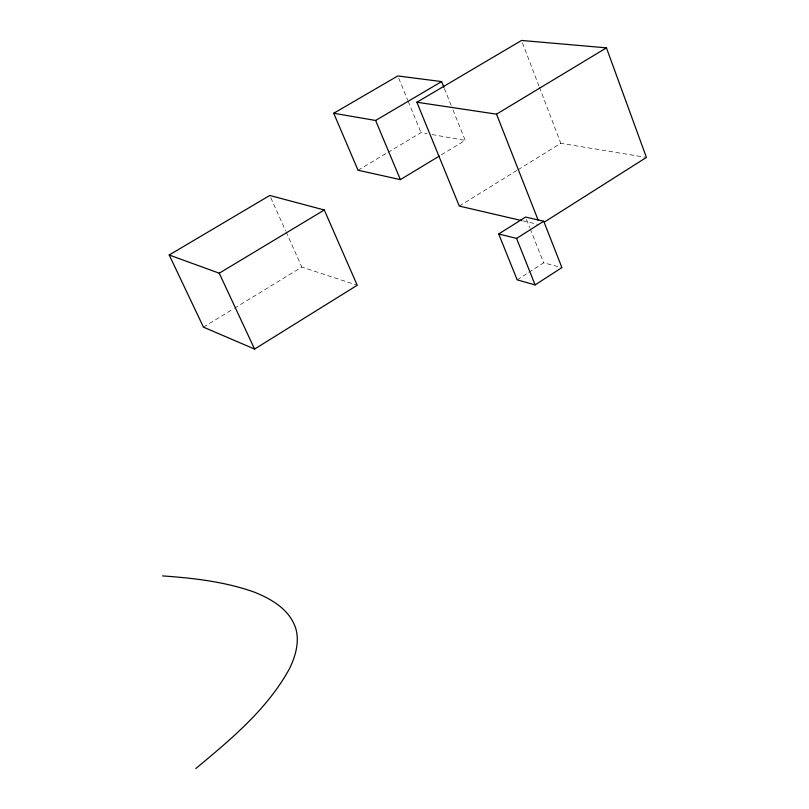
<?xml version="1.0" encoding="UTF-8"?>
<svg xmlns="http://www.w3.org/2000/svg" width="809" height="809" viewBox="0 0 809 809"><rect width="100%" height="100%" fill="white"/><g stroke="black" fill="none" stroke-linecap="round" stroke-linejoin="round"><path stroke-width="0.61" stroke-dasharray="4.04 3.03" d="M517.163 279.853L527.761 273.048M528.823 272.37L543.658 262.834L561.901 267.607M459.29 206.073L516.991 170.386M518.063 169.728L560.799 143.294L645.178 157.219M203.474 327.149L233.407 308.856M234.479 308.209L301.838 267.061L357.214 285.253M441.441 154.772L465.226 140.382L451.796 106.95M358.033 170.244L386.864 153.022M387.926 152.385L421.024 132.615L427.162 133.697M432.077 134.557L465.226 140.382M522.887 220.867L537.56 224.275M270.803 197.74L285.557 230.696M286.062 231.839L301.838 267.061M398.736 78.261L407.746 100.235M408.221 101.388L421.024 132.615M444.394 88.505L451.331 105.797M526.497 219.411L529.743 227.622M530.208 228.795L543.658 262.834M522.432 42.786L538.946 86.027M539.391 87.2L560.799 143.294"/><path stroke-width="1.21" d="M195.798 768.55C230.585 739.638 266.667 709.756 288.965 669.64A140.857 68.35 -29.2 0 0 295.659 628.097C289.47 609.389 271.318 598.832 253.986 592.026C224.649 581.6 193.472 578.122 162.579 575.907M535.123 284.91L561.901 267.607L543.729 221.221L525.577 217.055L498.708 233.983L517.163 279.853L535.123 284.91L516.577 238.412L498.708 233.983M516.577 238.412L543.729 221.221M544.265 222.151L646.421 157.421L606.447 47.852L521.542 40.45L416.888 102.237L459.29 206.073L521.663 220.584M254.592 349.073L357.214 285.253L324.288 209.996L269.781 195.465L169.192 254.987L203.474 327.149L254.592 349.073L219.229 273.209L169.192 254.987M416.888 102.237L496.534 114.16L606.447 47.852M443.929 87.352L441.613 81.588L397.785 75.955L333.723 113.26L358.033 170.244L400.374 179.618L439.287 156.076M219.229 273.209L324.288 209.996M333.723 113.26L375.619 120.47L441.613 81.588M375.619 120.47L400.374 179.618M496.534 114.16L538.177 220.19"/></g></svg>
